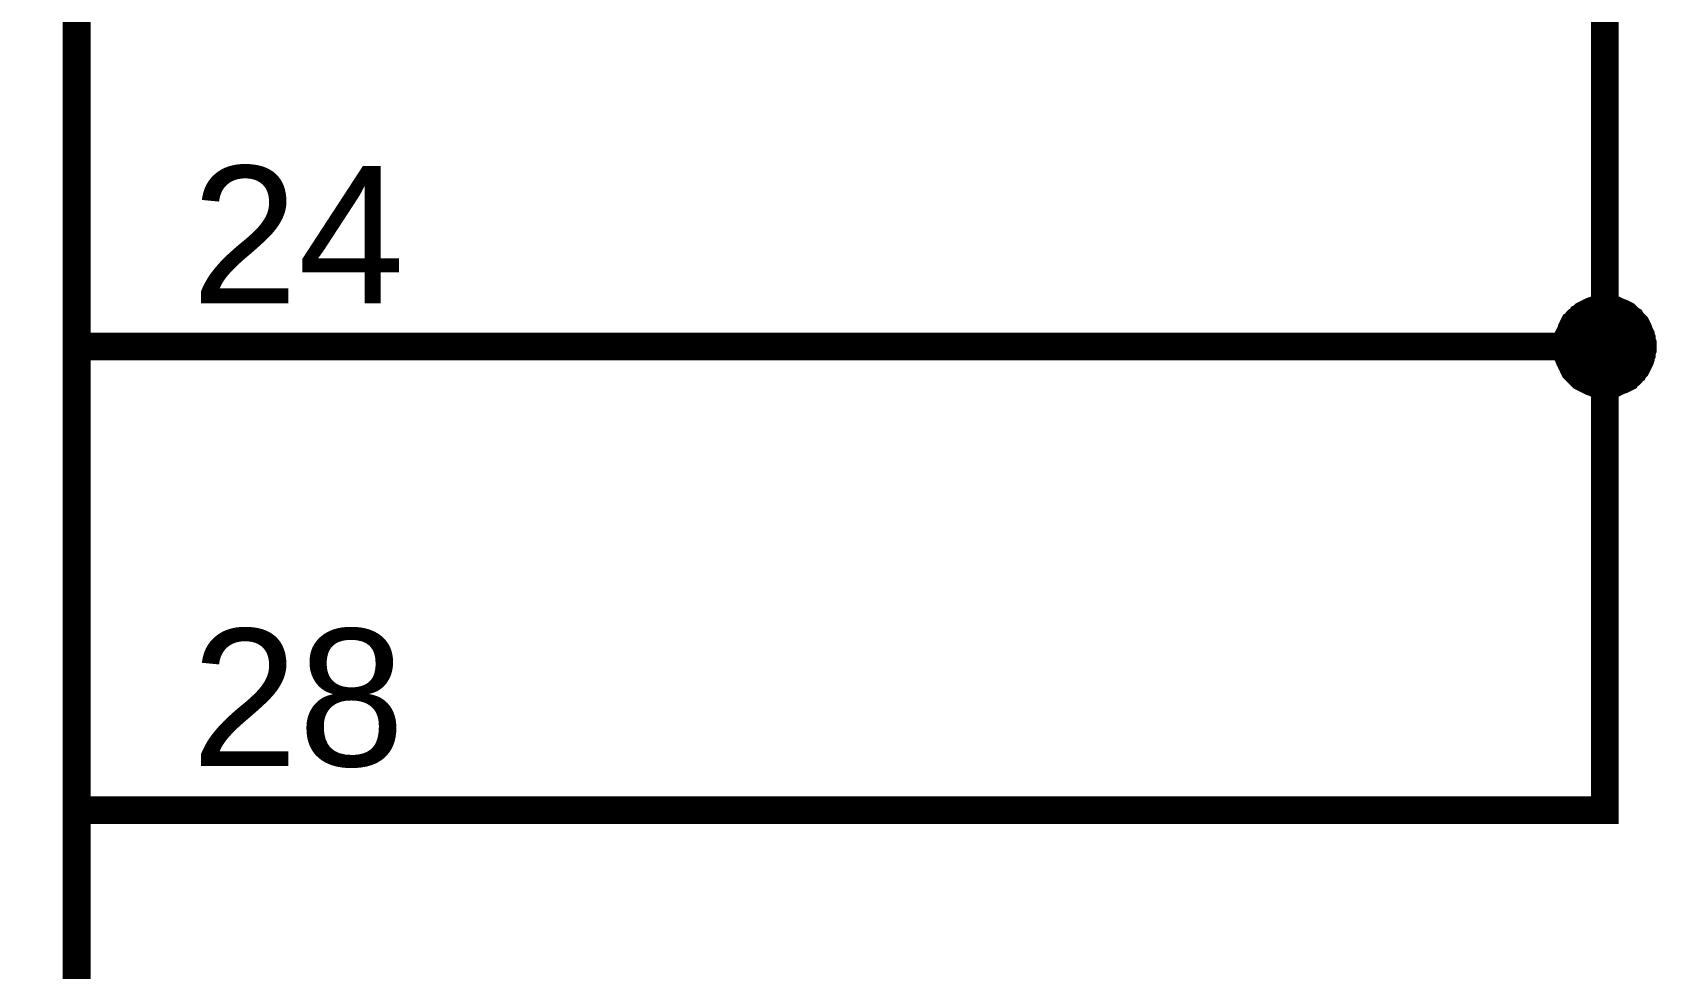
# Model space of a CAD drawing. Header units: millimetres. Extents: x 0 to 594, y 0 to 420.
# Drawn here: x 192.02 to 209.55, y 323.28 to 333.39 of the extents above; entities that cross this region are included whole.
import ezdxf

# ---------------------------------------------------------------- set-up
doc = ezdxf.new("R2010")
doc.units = ezdxf.units.MM
doc.layers.add('Sheet', color=255, linetype='Continuous')
doc.styles.get("Standard").update_dxf_attribs({"font": 'arial.ttf'})

msp = doc.modelspace()

# ---------------------------------------------------------------- linework, layer by layer
at = {"layer": 'Sheet', "color": 0}
for points, const_width in [([(157.496, 357.493), (192.493, 357.493), (192.493, 197.49), (157.496, 197.49), (157.496, 357.493)], 0.3), ([(157.496, 357.493), (157.496, 197.49), (192.493, 197.49), (192.493, 357.493), (157.496, 357.493), (157.496, 357.493)], 0.0991)]:
    msp.add_lwpolyline(points, close=True, dxfattribs=dict(at, const_width=const_width))
for points, const_width in [([(197.488, 334.992), (208.992, 334.992), (208.992, 329.997)], 0.3), ([(208.484, 329.997), (208.484, 330.018), (208.484, 330.05), (208.495, 330.071), (208.495, 330.103), (208.495, 330.124), (208.505, 330.145), (208.516, 330.166), (208.527, 330.187), (208.537, 330.219), (208.548, 330.24), (208.558, 330.262), (208.569, 330.283), (208.579, 330.304), (208.601, 330.314), (208.611, 330.336), (208.632, 330.357), (208.654, 330.367), (208.664, 330.389), (208.685, 330.399), (208.706, 330.42), (208.728, 330.431), (208.749, 330.441), (208.77, 330.452), (208.791, 330.463), (208.812, 330.473), (208.844, 330.484), (208.865, 330.484), (208.886, 330.494), (208.918, 330.494), (208.939, 330.505), (208.96, 330.505), (208.992, 330.505)], 0.0991), ([(208.484, 329.997), (208.484, 330.018), (208.484, 330.05), (208.495, 330.071), (208.495, 330.103), (208.495, 330.124), (208.505, 330.145), (208.516, 330.166), (208.527, 330.187), (208.537, 330.219), (208.548, 330.24), (208.558, 330.262), (208.569, 330.283), (208.579, 330.304), (208.601, 330.314), (208.611, 330.336), (208.632, 330.357), (208.654, 330.367), (208.664, 330.389), (208.685, 330.399), (208.706, 330.42), (208.728, 330.431), (208.749, 330.441), (208.77, 330.452), (208.791, 330.463), (208.812, 330.473), (208.844, 330.484), (208.865, 330.484), (208.886, 330.494), (208.918, 330.494), (208.939, 330.505), (208.96, 330.505), (208.992, 330.505)], 0.0991), ([(208.484, 329.997), (208.484, 330.018), (208.484, 330.05), (208.495, 330.071), (208.495, 330.103), (208.495, 330.124), (208.505, 330.145), (208.516, 330.166), (208.527, 330.187), (208.537, 330.219), (208.548, 330.24), (208.558, 330.262), (208.569, 330.283), (208.579, 330.304), (208.601, 330.314), (208.611, 330.336), (208.632, 330.357), (208.654, 330.367), (208.664, 330.389), (208.685, 330.399), (208.706, 330.42), (208.728, 330.431), (208.749, 330.441), (208.77, 330.452), (208.791, 330.463), (208.812, 330.473), (208.844, 330.484), (208.865, 330.484), (208.886, 330.494), (208.918, 330.494), (208.939, 330.505), (208.96, 330.505), (208.992, 330.505)], 0.0991), ([(208.484, 329.997), (208.484, 330.018), (208.484, 330.05), (208.495, 330.071), (208.495, 330.103), (208.495, 330.124), (208.505, 330.145), (208.516, 330.166), (208.527, 330.187), (208.537, 330.219), (208.548, 330.24), (208.558, 330.262), (208.569, 330.283), (208.579, 330.304), (208.601, 330.314), (208.611, 330.336), (208.632, 330.357), (208.654, 330.367), (208.664, 330.389), (208.685, 330.399), (208.706, 330.42), (208.728, 330.431), (208.749, 330.441), (208.77, 330.452), (208.791, 330.463), (208.812, 330.473), (208.844, 330.484), (208.865, 330.484), (208.886, 330.494), (208.918, 330.494), (208.939, 330.505), (208.96, 330.505), (208.992, 330.505)], 0.0991), ([(208.484, 329.997), (208.484, 330.018), (208.484, 330.05), (208.495, 330.071), (208.495, 330.103), (208.495, 330.124), (208.505, 330.145), (208.516, 330.166), (208.527, 330.187), (208.537, 330.219), (208.548, 330.24), (208.558, 330.262), (208.569, 330.283), (208.579, 330.304), (208.601, 330.314), (208.611, 330.336), (208.632, 330.357), (208.654, 330.367), (208.664, 330.389), (208.685, 330.399), (208.706, 330.42), (208.728, 330.431), (208.749, 330.441), (208.77, 330.452), (208.791, 330.463), (208.812, 330.473), (208.844, 330.484), (208.865, 330.484), (208.886, 330.494), (208.918, 330.494), (208.939, 330.505), (208.96, 330.505), (208.992, 330.505)], 0.0991), ([(208.484, 329.997), (208.484, 330.018), (208.484, 330.05), (208.495, 330.071), (208.495, 330.103), (208.495, 330.124), (208.505, 330.145), (208.516, 330.166), (208.527, 330.187), (208.537, 330.219), (208.548, 330.24), (208.558, 330.262), (208.569, 330.283), (208.579, 330.304), (208.601, 330.314), (208.611, 330.336), (208.632, 330.357), (208.654, 330.367), (208.664, 330.389), (208.685, 330.399), (208.706, 330.42), (208.728, 330.431), (208.749, 330.441), (208.77, 330.452), (208.791, 330.463), (208.812, 330.473), (208.844, 330.484), (208.865, 330.484), (208.886, 330.494), (208.918, 330.494), (208.939, 330.505), (208.96, 330.505), (208.992, 330.505)], 0.0991), ([(208.484, 329.997), (208.484, 330.018), (208.484, 330.05), (208.495, 330.071), (208.495, 330.103), (208.495, 330.124), (208.505, 330.145), (208.516, 330.166), (208.527, 330.187), (208.537, 330.219), (208.548, 330.24), (208.558, 330.262), (208.569, 330.283), (208.579, 330.304), (208.601, 330.314), (208.611, 330.336), (208.632, 330.357), (208.654, 330.367), (208.664, 330.389), (208.685, 330.399), (208.706, 330.42), (208.728, 330.431), (208.749, 330.441), (208.77, 330.452), (208.791, 330.463), (208.812, 330.473), (208.844, 330.484), (208.865, 330.484), (208.886, 330.494), (208.918, 330.494), (208.939, 330.505), (208.96, 330.505), (208.992, 330.505)], 0.0991), ([(208.484, 329.997), (208.484, 330.018), (208.484, 330.05), (208.495, 330.071), (208.495, 330.103), (208.495, 330.124), (208.505, 330.145), (208.516, 330.166), (208.527, 330.187), (208.537, 330.219), (208.548, 330.24), (208.558, 330.262), (208.569, 330.283), (208.579, 330.304), (208.601, 330.314), (208.611, 330.336), (208.632, 330.357), (208.654, 330.367), (208.664, 330.389), (208.685, 330.399), (208.706, 330.42), (208.728, 330.431), (208.749, 330.441), (208.77, 330.452), (208.791, 330.463), (208.812, 330.473), (208.844, 330.484), (208.865, 330.484), (208.886, 330.494), (208.918, 330.494), (208.939, 330.505), (208.96, 330.505), (208.992, 330.505)], 0.0991), ([(208.992, 330.505), (208.992, 330.505)], 0.0991), ([(208.992, 330.505), (209.013, 330.505), (209.045, 330.505), (209.066, 330.494), (209.098, 330.494), (209.119, 330.484), (209.14, 330.484), (209.161, 330.473), (209.183, 330.463), (209.214, 330.452), (209.236, 330.441), (209.257, 330.431), (209.278, 330.42), (209.299, 330.399), (209.31, 330.389), (209.331, 330.367), (209.352, 330.357), (209.363, 330.336), (209.384, 330.314), (209.394, 330.304), (209.415, 330.283), (209.426, 330.262), (209.437, 330.24), (209.447, 330.219), (209.458, 330.187), (209.468, 330.166), (209.479, 330.145), (209.479, 330.124), (209.49, 330.103), (209.49, 330.071), (209.5, 330.05), (209.5, 330.018), (209.5, 329.997)], 0.0991), ([(208.992, 330.505), (208.992, 330.505)], 0.0991), ([(208.992, 330.505), (209.013, 330.505), (209.045, 330.505), (209.066, 330.494), (209.098, 330.494), (209.119, 330.484), (209.14, 330.484), (209.161, 330.473), (209.183, 330.463), (209.214, 330.452), (209.236, 330.441), (209.257, 330.431), (209.278, 330.42), (209.299, 330.399), (209.31, 330.389), (209.331, 330.367), (209.352, 330.357), (209.363, 330.336), (209.384, 330.314), (209.394, 330.304), (209.415, 330.283), (209.426, 330.262), (209.437, 330.24), (209.447, 330.219), (209.458, 330.187), (209.468, 330.166), (209.479, 330.145), (209.479, 330.124), (209.49, 330.103), (209.49, 330.071), (209.5, 330.05), (209.5, 330.018), (209.5, 329.997)], 0.0991), ([(208.992, 330.505), (208.992, 330.505)], 0.0991), ([(208.992, 330.505), (209.013, 330.505), (209.045, 330.505), (209.066, 330.494), (209.098, 330.494), (209.119, 330.484), (209.14, 330.484), (209.161, 330.473), (209.183, 330.463), (209.214, 330.452), (209.236, 330.441), (209.257, 330.431), (209.278, 330.42), (209.299, 330.399), (209.31, 330.389), (209.331, 330.367), (209.352, 330.357), (209.363, 330.336), (209.384, 330.314), (209.394, 330.304), (209.415, 330.283), (209.426, 330.262), (209.437, 330.24), (209.447, 330.219), (209.458, 330.187), (209.468, 330.166), (209.479, 330.145), (209.479, 330.124), (209.49, 330.103), (209.49, 330.071), (209.5, 330.05), (209.5, 330.018), (209.5, 329.997)], 0.0991), ([(208.992, 330.505), (208.992, 330.505)], 0.0991), ([(208.992, 330.505), (209.013, 330.505), (209.045, 330.505), (209.066, 330.494), (209.098, 330.494), (209.119, 330.484), (209.14, 330.484), (209.161, 330.473), (209.183, 330.463), (209.214, 330.452), (209.236, 330.441), (209.257, 330.431), (209.278, 330.42), (209.299, 330.399), (209.31, 330.389), (209.331, 330.367), (209.352, 330.357), (209.363, 330.336), (209.384, 330.314), (209.394, 330.304), (209.415, 330.283), (209.426, 330.262), (209.437, 330.24), (209.447, 330.219), (209.458, 330.187), (209.468, 330.166), (209.479, 330.145), (209.479, 330.124), (209.49, 330.103), (209.49, 330.071), (209.5, 330.05), (209.5, 330.018), (209.5, 329.997)], 0.0991), ([(208.992, 330.505), (208.992, 330.505)], 0.0991), ([(208.992, 330.505), (209.013, 330.505), (209.045, 330.505), (209.066, 330.494), (209.098, 330.494), (209.119, 330.484), (209.14, 330.484), (209.161, 330.473), (209.183, 330.463), (209.214, 330.452), (209.236, 330.441), (209.257, 330.431), (209.278, 330.42), (209.299, 330.399), (209.31, 330.389), (209.331, 330.367), (209.352, 330.357), (209.363, 330.336), (209.384, 330.314), (209.394, 330.304), (209.415, 330.283), (209.426, 330.262), (209.437, 330.24), (209.447, 330.219), (209.458, 330.187), (209.468, 330.166), (209.479, 330.145), (209.479, 330.124), (209.49, 330.103), (209.49, 330.071), (209.5, 330.05), (209.5, 330.018), (209.5, 329.997)], 0.0991), ([(208.992, 330.505), (208.992, 330.505)], 0.0991), ([(208.992, 330.505), (209.013, 330.505), (209.045, 330.505), (209.066, 330.494), (209.098, 330.494), (209.119, 330.484), (209.14, 330.484), (209.161, 330.473), (209.183, 330.463), (209.214, 330.452), (209.236, 330.441), (209.257, 330.431), (209.278, 330.42), (209.299, 330.399), (209.31, 330.389), (209.331, 330.367), (209.352, 330.357), (209.363, 330.336), (209.384, 330.314), (209.394, 330.304), (209.415, 330.283), (209.426, 330.262), (209.437, 330.24), (209.447, 330.219), (209.458, 330.187), (209.468, 330.166), (209.479, 330.145), (209.479, 330.124), (209.49, 330.103), (209.49, 330.071), (209.5, 330.05), (209.5, 330.018), (209.5, 329.997)], 0.0991), ([(208.992, 330.505), (208.992, 330.505)], 0.0991), ([(208.992, 330.505), (209.013, 330.505), (209.045, 330.505), (209.066, 330.494), (209.098, 330.494), (209.119, 330.484), (209.14, 330.484), (209.161, 330.473), (209.183, 330.463), (209.214, 330.452), (209.236, 330.441), (209.257, 330.431), (209.278, 330.42), (209.299, 330.399), (209.31, 330.389), (209.331, 330.367), (209.352, 330.357), (209.363, 330.336), (209.384, 330.314), (209.394, 330.304), (209.415, 330.283), (209.426, 330.262), (209.437, 330.24), (209.447, 330.219), (209.458, 330.187), (209.468, 330.166), (209.479, 330.145), (209.479, 330.124), (209.49, 330.103), (209.49, 330.071), (209.5, 330.05), (209.5, 330.018), (209.5, 329.997)], 0.0991), ([(208.992, 330.505), (208.992, 330.505)], 0.0991), ([(208.992, 330.505), (209.013, 330.505), (209.045, 330.505), (209.066, 330.494), (209.098, 330.494), (209.119, 330.484), (209.14, 330.484), (209.161, 330.473), (209.183, 330.463), (209.214, 330.452), (209.236, 330.441), (209.257, 330.431), (209.278, 330.42), (209.299, 330.399), (209.31, 330.389), (209.331, 330.367), (209.352, 330.357), (209.363, 330.336), (209.384, 330.314), (209.394, 330.304), (209.415, 330.283), (209.426, 330.262), (209.437, 330.24), (209.447, 330.219), (209.458, 330.187), (209.468, 330.166), (209.479, 330.145), (209.479, 330.124), (209.49, 330.103), (209.49, 330.071), (209.5, 330.05), (209.5, 330.018), (209.5, 329.997)], 0.0991), ([(192.493, 329.997), (197.488, 329.997)], 0.3), ([(197.488, 324.991), (208.992, 324.991), (208.992, 329.997), (197.488, 329.997)], 0.3), ([(208.992, 329.489), (208.96, 329.489), (208.939, 329.489), (208.918, 329.5), (208.886, 329.5), (208.865, 329.5), (208.844, 329.51), (208.812, 329.521), (208.791, 329.531), (208.77, 329.542), (208.749, 329.552), (208.728, 329.563), (208.706, 329.574), (208.685, 329.584), (208.664, 329.605), (208.654, 329.616), (208.632, 329.637), (208.611, 329.658), (208.601, 329.669), (208.579, 329.69), (208.569, 329.711), (208.558, 329.732), (208.548, 329.754), (208.537, 329.775), (208.527, 329.796), (208.516, 329.817), (208.505, 329.849), (208.495, 329.87), (208.495, 329.891), (208.495, 329.923), (208.484, 329.944), (208.484, 329.965), (208.484, 329.997)], 0.0991), ([(208.484, 329.997), (208.484, 329.997)], 0.0991), ([(208.992, 329.489), (208.96, 329.489), (208.939, 329.489), (208.918, 329.5), (208.886, 329.5), (208.865, 329.5), (208.844, 329.51), (208.812, 329.521), (208.791, 329.531), (208.77, 329.542), (208.749, 329.552), (208.728, 329.563), (208.706, 329.574), (208.685, 329.584), (208.664, 329.605), (208.654, 329.616), (208.632, 329.637), (208.611, 329.658), (208.601, 329.669), (208.579, 329.69), (208.569, 329.711), (208.558, 329.732), (208.548, 329.754), (208.537, 329.775), (208.527, 329.796), (208.516, 329.817), (208.505, 329.849), (208.495, 329.87), (208.495, 329.891), (208.495, 329.923), (208.484, 329.944), (208.484, 329.965), (208.484, 329.997)], 0.0991), ([(208.484, 329.997), (208.484, 329.997)], 0.0991), ([(208.992, 329.489), (208.96, 329.489), (208.939, 329.489), (208.918, 329.5), (208.886, 329.5), (208.865, 329.5), (208.844, 329.51), (208.812, 329.521), (208.791, 329.531), (208.77, 329.542), (208.749, 329.552), (208.728, 329.563), (208.706, 329.574), (208.685, 329.584), (208.664, 329.605), (208.654, 329.616), (208.632, 329.637), (208.611, 329.658), (208.601, 329.669), (208.579, 329.69), (208.569, 329.711), (208.558, 329.732), (208.548, 329.754), (208.537, 329.775), (208.527, 329.796), (208.516, 329.817), (208.505, 329.849), (208.495, 329.87), (208.495, 329.891), (208.495, 329.923), (208.484, 329.944), (208.484, 329.965), (208.484, 329.997)], 0.0991), ([(208.484, 329.997), (208.484, 329.997)], 0.0991), ([(208.992, 329.489), (208.96, 329.489), (208.939, 329.489), (208.918, 329.5), (208.886, 329.5), (208.865, 329.5), (208.844, 329.51), (208.812, 329.521), (208.791, 329.531), (208.77, 329.542), (208.749, 329.552), (208.728, 329.563), (208.706, 329.574), (208.685, 329.584), (208.664, 329.605), (208.654, 329.616), (208.632, 329.637), (208.611, 329.658), (208.601, 329.669), (208.579, 329.69), (208.569, 329.711), (208.558, 329.732), (208.548, 329.754), (208.537, 329.775), (208.527, 329.796), (208.516, 329.817), (208.505, 329.849), (208.495, 329.87), (208.495, 329.891), (208.495, 329.923), (208.484, 329.944), (208.484, 329.965), (208.484, 329.997)], 0.0991), ([(208.484, 329.997), (208.484, 329.997)], 0.0991), ([(208.992, 329.489), (208.96, 329.489), (208.939, 329.489), (208.918, 329.5), (208.886, 329.5), (208.865, 329.5), (208.844, 329.51), (208.812, 329.521), (208.791, 329.531), (208.77, 329.542), (208.749, 329.552), (208.728, 329.563), (208.706, 329.574), (208.685, 329.584), (208.664, 329.605), (208.654, 329.616), (208.632, 329.637), (208.611, 329.658), (208.601, 329.669), (208.579, 329.69), (208.569, 329.711), (208.558, 329.732), (208.548, 329.754), (208.537, 329.775), (208.527, 329.796), (208.516, 329.817), (208.505, 329.849), (208.495, 329.87), (208.495, 329.891), (208.495, 329.923), (208.484, 329.944), (208.484, 329.965), (208.484, 329.997)], 0.0991), ([(208.484, 329.997), (208.484, 329.997)], 0.0991), ([(208.992, 329.489), (208.96, 329.489), (208.939, 329.489), (208.918, 329.5), (208.886, 329.5), (208.865, 329.5), (208.844, 329.51), (208.812, 329.521), (208.791, 329.531), (208.77, 329.542), (208.749, 329.552), (208.728, 329.563), (208.706, 329.574), (208.685, 329.584), (208.664, 329.605), (208.654, 329.616), (208.632, 329.637), (208.611, 329.658), (208.601, 329.669), (208.579, 329.69), (208.569, 329.711), (208.558, 329.732), (208.548, 329.754), (208.537, 329.775), (208.527, 329.796), (208.516, 329.817), (208.505, 329.849), (208.495, 329.87), (208.495, 329.891), (208.495, 329.923), (208.484, 329.944), (208.484, 329.965), (208.484, 329.997)], 0.0991), ([(208.484, 329.997), (208.484, 329.997)], 0.0991), ([(208.992, 329.489), (208.96, 329.489), (208.939, 329.489), (208.918, 329.5), (208.886, 329.5), (208.865, 329.5), (208.844, 329.51), (208.812, 329.521), (208.791, 329.531), (208.77, 329.542), (208.749, 329.552), (208.728, 329.563), (208.706, 329.574), (208.685, 329.584), (208.664, 329.605), (208.654, 329.616), (208.632, 329.637), (208.611, 329.658), (208.601, 329.669), (208.579, 329.69), (208.569, 329.711), (208.558, 329.732), (208.548, 329.754), (208.537, 329.775), (208.527, 329.796), (208.516, 329.817), (208.505, 329.849), (208.495, 329.87), (208.495, 329.891), (208.495, 329.923), (208.484, 329.944), (208.484, 329.965), (208.484, 329.997)], 0.0991), ([(208.484, 329.997), (208.484, 329.997)], 0.0991), ([(208.992, 329.489), (208.96, 329.489), (208.939, 329.489), (208.918, 329.5), (208.886, 329.5), (208.865, 329.5), (208.844, 329.51), (208.812, 329.521), (208.791, 329.531), (208.77, 329.542), (208.749, 329.552), (208.728, 329.563), (208.706, 329.574), (208.685, 329.584), (208.664, 329.605), (208.654, 329.616), (208.632, 329.637), (208.611, 329.658), (208.601, 329.669), (208.579, 329.69), (208.569, 329.711), (208.558, 329.732), (208.548, 329.754), (208.537, 329.775), (208.527, 329.796), (208.516, 329.817), (208.505, 329.849), (208.495, 329.87), (208.495, 329.891), (208.495, 329.923), (208.484, 329.944), (208.484, 329.965), (208.484, 329.997)], 0.0991), ([(208.484, 329.997), (208.484, 329.997)], 0.0991), ([(209.5, 329.997), (209.5, 329.965), (209.5, 329.944), (209.49, 329.923), (209.49, 329.891), (209.479, 329.87), (209.479, 329.849), (209.468, 329.817), (209.458, 329.796), (209.447, 329.775), (209.437, 329.754), (209.426, 329.732), (209.415, 329.711), (209.394, 329.69), (209.384, 329.669), (209.363, 329.658), (209.352, 329.637), (209.331, 329.616), (209.31, 329.605), (209.299, 329.584), (209.278, 329.574), (209.257, 329.563), (209.236, 329.552), (209.214, 329.542), (209.183, 329.531), (209.161, 329.521), (209.14, 329.51), (209.119, 329.5), (209.098, 329.5), (209.066, 329.5), (209.045, 329.489), (209.013, 329.489), (208.992, 329.489)], 0.0991), ([(209.5, 329.997), (209.5, 329.965), (209.5, 329.944), (209.49, 329.923), (209.49, 329.891), (209.479, 329.87), (209.479, 329.849), (209.468, 329.817), (209.458, 329.796), (209.447, 329.775), (209.437, 329.754), (209.426, 329.732), (209.415, 329.711), (209.394, 329.69), (209.384, 329.669), (209.363, 329.658), (209.352, 329.637), (209.331, 329.616), (209.31, 329.605), (209.299, 329.584), (209.278, 329.574), (209.257, 329.563), (209.236, 329.552), (209.214, 329.542), (209.183, 329.531), (209.161, 329.521), (209.14, 329.51), (209.119, 329.5), (209.098, 329.5), (209.066, 329.5), (209.045, 329.489), (209.013, 329.489), (208.992, 329.489)], 0.0991), ([(209.5, 329.997), (209.5, 329.965), (209.5, 329.944), (209.49, 329.923), (209.49, 329.891), (209.479, 329.87), (209.479, 329.849), (209.468, 329.817), (209.458, 329.796), (209.447, 329.775), (209.437, 329.754), (209.426, 329.732), (209.415, 329.711), (209.394, 329.69), (209.384, 329.669), (209.363, 329.658), (209.352, 329.637), (209.331, 329.616), (209.31, 329.605), (209.299, 329.584), (209.278, 329.574), (209.257, 329.563), (209.236, 329.552), (209.214, 329.542), (209.183, 329.531), (209.161, 329.521), (209.14, 329.51), (209.119, 329.5), (209.098, 329.5), (209.066, 329.5), (209.045, 329.489), (209.013, 329.489), (208.992, 329.489)], 0.0991), ([(209.5, 329.997), (209.5, 329.965), (209.5, 329.944), (209.49, 329.923), (209.49, 329.891), (209.479, 329.87), (209.479, 329.849), (209.468, 329.817), (209.458, 329.796), (209.447, 329.775), (209.437, 329.754), (209.426, 329.732), (209.415, 329.711), (209.394, 329.69), (209.384, 329.669), (209.363, 329.658), (209.352, 329.637), (209.331, 329.616), (209.31, 329.605), (209.299, 329.584), (209.278, 329.574), (209.257, 329.563), (209.236, 329.552), (209.214, 329.542), (209.183, 329.531), (209.161, 329.521), (209.14, 329.51), (209.119, 329.5), (209.098, 329.5), (209.066, 329.5), (209.045, 329.489), (209.013, 329.489), (208.992, 329.489)], 0.0991), ([(209.5, 329.997), (209.5, 329.965), (209.5, 329.944), (209.49, 329.923), (209.49, 329.891), (209.479, 329.87), (209.479, 329.849), (209.468, 329.817), (209.458, 329.796), (209.447, 329.775), (209.437, 329.754), (209.426, 329.732), (209.415, 329.711), (209.394, 329.69), (209.384, 329.669), (209.363, 329.658), (209.352, 329.637), (209.331, 329.616), (209.31, 329.605), (209.299, 329.584), (209.278, 329.574), (209.257, 329.563), (209.236, 329.552), (209.214, 329.542), (209.183, 329.531), (209.161, 329.521), (209.14, 329.51), (209.119, 329.5), (209.098, 329.5), (209.066, 329.5), (209.045, 329.489), (209.013, 329.489), (208.992, 329.489)], 0.0991), ([(209.5, 329.997), (209.5, 329.965), (209.5, 329.944), (209.49, 329.923), (209.49, 329.891), (209.479, 329.87), (209.479, 329.849), (209.468, 329.817), (209.458, 329.796), (209.447, 329.775), (209.437, 329.754), (209.426, 329.732), (209.415, 329.711), (209.394, 329.69), (209.384, 329.669), (209.363, 329.658), (209.352, 329.637), (209.331, 329.616), (209.31, 329.605), (209.299, 329.584), (209.278, 329.574), (209.257, 329.563), (209.236, 329.552), (209.214, 329.542), (209.183, 329.531), (209.161, 329.521), (209.14, 329.51), (209.119, 329.5), (209.098, 329.5), (209.066, 329.5), (209.045, 329.489), (209.013, 329.489), (208.992, 329.489)], 0.0991), ([(209.5, 329.997), (209.5, 329.965), (209.5, 329.944), (209.49, 329.923), (209.49, 329.891), (209.479, 329.87), (209.479, 329.849), (209.468, 329.817), (209.458, 329.796), (209.447, 329.775), (209.437, 329.754), (209.426, 329.732), (209.415, 329.711), (209.394, 329.69), (209.384, 329.669), (209.363, 329.658), (209.352, 329.637), (209.331, 329.616), (209.31, 329.605), (209.299, 329.584), (209.278, 329.574), (209.257, 329.563), (209.236, 329.552), (209.214, 329.542), (209.183, 329.531), (209.161, 329.521), (209.14, 329.51), (209.119, 329.5), (209.098, 329.5), (209.066, 329.5), (209.045, 329.489), (209.013, 329.489), (208.992, 329.489)], 0.0991), ([(209.5, 329.997), (209.5, 329.965), (209.5, 329.944), (209.49, 329.923), (209.49, 329.891), (209.479, 329.87), (209.479, 329.849), (209.468, 329.817), (209.458, 329.796), (209.447, 329.775), (209.437, 329.754), (209.426, 329.732), (209.415, 329.711), (209.394, 329.69), (209.384, 329.669), (209.363, 329.658), (209.352, 329.637), (209.331, 329.616), (209.31, 329.605), (209.299, 329.584), (209.278, 329.574), (209.257, 329.563), (209.236, 329.552), (209.214, 329.542), (209.183, 329.531), (209.161, 329.521), (209.14, 329.51), (209.119, 329.5), (209.098, 329.5), (209.066, 329.5), (209.045, 329.489), (209.013, 329.489), (208.992, 329.489)], 0.0991), ([(209.5, 329.997), (209.5, 329.997), (209.5, 329.997), (209.5, 329.997), (209.5, 329.997), (209.5, 329.997), (209.5, 329.997), (209.5, 329.997), (209.5, 329.997), (209.5, 329.997), (209.5, 329.997), (209.5, 329.997), (209.5, 329.997), (209.5, 329.997), (209.5, 329.997), (209.5, 329.997), (209.5, 329.997), (209.5, 329.997), (209.5, 329.997), (209.5, 329.997), (209.5, 329.997), (209.5, 329.997), (209.5, 329.997), (209.5, 329.997), (209.5, 329.997), (209.5, 329.997), (209.5, 329.997), (209.5, 329.997), (209.5, 329.997), (209.5, 329.997), (209.5, 329.997), (209.5, 329.997), (209.5, 329.997)], 0.0991), ([(209.5, 329.997), (209.5, 329.997)], 0.0991), ([(209.5, 329.997), (209.5, 329.997), (209.5, 329.997), (209.5, 329.997), (209.5, 329.997), (209.5, 329.997), (209.5, 329.997), (209.5, 329.997), (209.5, 329.997), (209.5, 329.997), (209.5, 329.997), (209.5, 329.997), (209.5, 329.997), (209.5, 329.997), (209.5, 329.997), (209.5, 329.997), (209.5, 329.997), (209.5, 329.997), (209.5, 329.997), (209.5, 329.997), (209.5, 329.997), (209.5, 329.997), (209.5, 329.997), (209.5, 329.997), (209.5, 329.997), (209.5, 329.997), (209.5, 329.997), (209.5, 329.997), (209.5, 329.997), (209.5, 329.997), (209.5, 329.997), (209.5, 329.997), (209.5, 329.997)], 0.0991), ([(209.5, 329.997), (209.5, 329.997)], 0.0991), ([(209.5, 329.997), (209.5, 329.997), (209.5, 329.997), (209.5, 329.997), (209.5, 329.997), (209.5, 329.997), (209.5, 329.997), (209.5, 329.997), (209.5, 329.997), (209.5, 329.997), (209.5, 329.997), (209.5, 329.997), (209.5, 329.997), (209.5, 329.997), (209.5, 329.997), (209.5, 329.997), (209.5, 329.997), (209.5, 329.997), (209.5, 329.997), (209.5, 329.997), (209.5, 329.997), (209.5, 329.997), (209.5, 329.997), (209.5, 329.997), (209.5, 329.997), (209.5, 329.997), (209.5, 329.997), (209.5, 329.997), (209.5, 329.997), (209.5, 329.997), (209.5, 329.997), (209.5, 329.997), (209.5, 329.997)], 0.0991), ([(209.5, 329.997), (209.5, 329.997)], 0.0991), ([(209.5, 329.997), (209.5, 329.997), (209.5, 329.997), (209.5, 329.997), (209.5, 329.997), (209.5, 329.997), (209.5, 329.997), (209.5, 329.997), (209.5, 329.997), (209.5, 329.997), (209.5, 329.997), (209.5, 329.997), (209.5, 329.997), (209.5, 329.997), (209.5, 329.997), (209.5, 329.997), (209.5, 329.997), (209.5, 329.997), (209.5, 329.997), (209.5, 329.997), (209.5, 329.997), (209.5, 329.997), (209.5, 329.997), (209.5, 329.997), (209.5, 329.997), (209.5, 329.997), (209.5, 329.997), (209.5, 329.997), (209.5, 329.997), (209.5, 329.997), (209.5, 329.997), (209.5, 329.997), (209.5, 329.997)], 0.0991), ([(209.5, 329.997), (209.5, 329.997)], 0.0991), ([(209.5, 329.997), (209.5, 329.997), (209.5, 329.997), (209.5, 329.997), (209.5, 329.997), (209.5, 329.997), (209.5, 329.997), (209.5, 329.997), (209.5, 329.997), (209.5, 329.997), (209.5, 329.997), (209.5, 329.997), (209.5, 329.997), (209.5, 329.997), (209.5, 329.997), (209.5, 329.997), (209.5, 329.997), (209.5, 329.997), (209.5, 329.997), (209.5, 329.997), (209.5, 329.997), (209.5, 329.997), (209.5, 329.997), (209.5, 329.997), (209.5, 329.997), (209.5, 329.997), (209.5, 329.997), (209.5, 329.997), (209.5, 329.997), (209.5, 329.997), (209.5, 329.997), (209.5, 329.997), (209.5, 329.997)], 0.0991), ([(209.5, 329.997), (209.5, 329.997)], 0.0991), ([(209.5, 329.997), (209.5, 329.997), (209.5, 329.997), (209.5, 329.997), (209.5, 329.997), (209.5, 329.997), (209.5, 329.997), (209.5, 329.997), (209.5, 329.997), (209.5, 329.997), (209.5, 329.997), (209.5, 329.997), (209.5, 329.997), (209.5, 329.997), (209.5, 329.997), (209.5, 329.997), (209.5, 329.997), (209.5, 329.997), (209.5, 329.997), (209.5, 329.997), (209.5, 329.997), (209.5, 329.997), (209.5, 329.997), (209.5, 329.997), (209.5, 329.997), (209.5, 329.997), (209.5, 329.997), (209.5, 329.997), (209.5, 329.997), (209.5, 329.997), (209.5, 329.997), (209.5, 329.997), (209.5, 329.997)], 0.0991), ([(209.5, 329.997), (209.5, 329.997)], 0.0991), ([(209.5, 329.997), (209.5, 329.997), (209.5, 329.997), (209.5, 329.997), (209.5, 329.997), (209.5, 329.997), (209.5, 329.997), (209.5, 329.997), (209.5, 329.997), (209.5, 329.997), (209.5, 329.997), (209.5, 329.997), (209.5, 329.997), (209.5, 329.997), (209.5, 329.997), (209.5, 329.997), (209.5, 329.997), (209.5, 329.997), (209.5, 329.997), (209.5, 329.997), (209.5, 329.997), (209.5, 329.997), (209.5, 329.997), (209.5, 329.997), (209.5, 329.997), (209.5, 329.997), (209.5, 329.997), (209.5, 329.997), (209.5, 329.997), (209.5, 329.997), (209.5, 329.997), (209.5, 329.997), (209.5, 329.997)], 0.0991), ([(209.5, 329.997), (209.5, 329.997)], 0.0991), ([(209.5, 329.997), (209.5, 329.997), (209.5, 329.997), (209.5, 329.997), (209.5, 329.997), (209.5, 329.997), (209.5, 329.997), (209.5, 329.997), (209.5, 329.997), (209.5, 329.997), (209.5, 329.997), (209.5, 329.997), (209.5, 329.997), (209.5, 329.997), (209.5, 329.997), (209.5, 329.997), (209.5, 329.997), (209.5, 329.997), (209.5, 329.997), (209.5, 329.997), (209.5, 329.997), (209.5, 329.997), (209.5, 329.997), (209.5, 329.997), (209.5, 329.997), (209.5, 329.997), (209.5, 329.997), (209.5, 329.997), (209.5, 329.997), (209.5, 329.997), (209.5, 329.997), (209.5, 329.997), (209.5, 329.997)], 0.0991), ([(209.5, 329.997), (209.5, 329.997)], 0.0991), ([(192.493, 324.991), (197.488, 324.991)], 0.3)]:
    msp.add_lwpolyline(points, dxfattribs=dict(at, const_width=const_width))
at = {"layer": 'Sheet', "color": 0, "const_width": 0.508}
msp.add_lwpolyline([(208.725, 330, 1), (209.233, 330, 1)], format="xyb", close=True, dxfattribs=at)

# ---------------------------------------------------------------- texts
at = {"layer": 'Sheet', "color": 0}
for s, p in [('24', (193.732, 330.463)), ('28', (193.732, 325.467))]:
    msp.add_text(s, height=1.4817, dxfattribs=at).set_placement(p)

doc.saveas('drawing.dxf')
